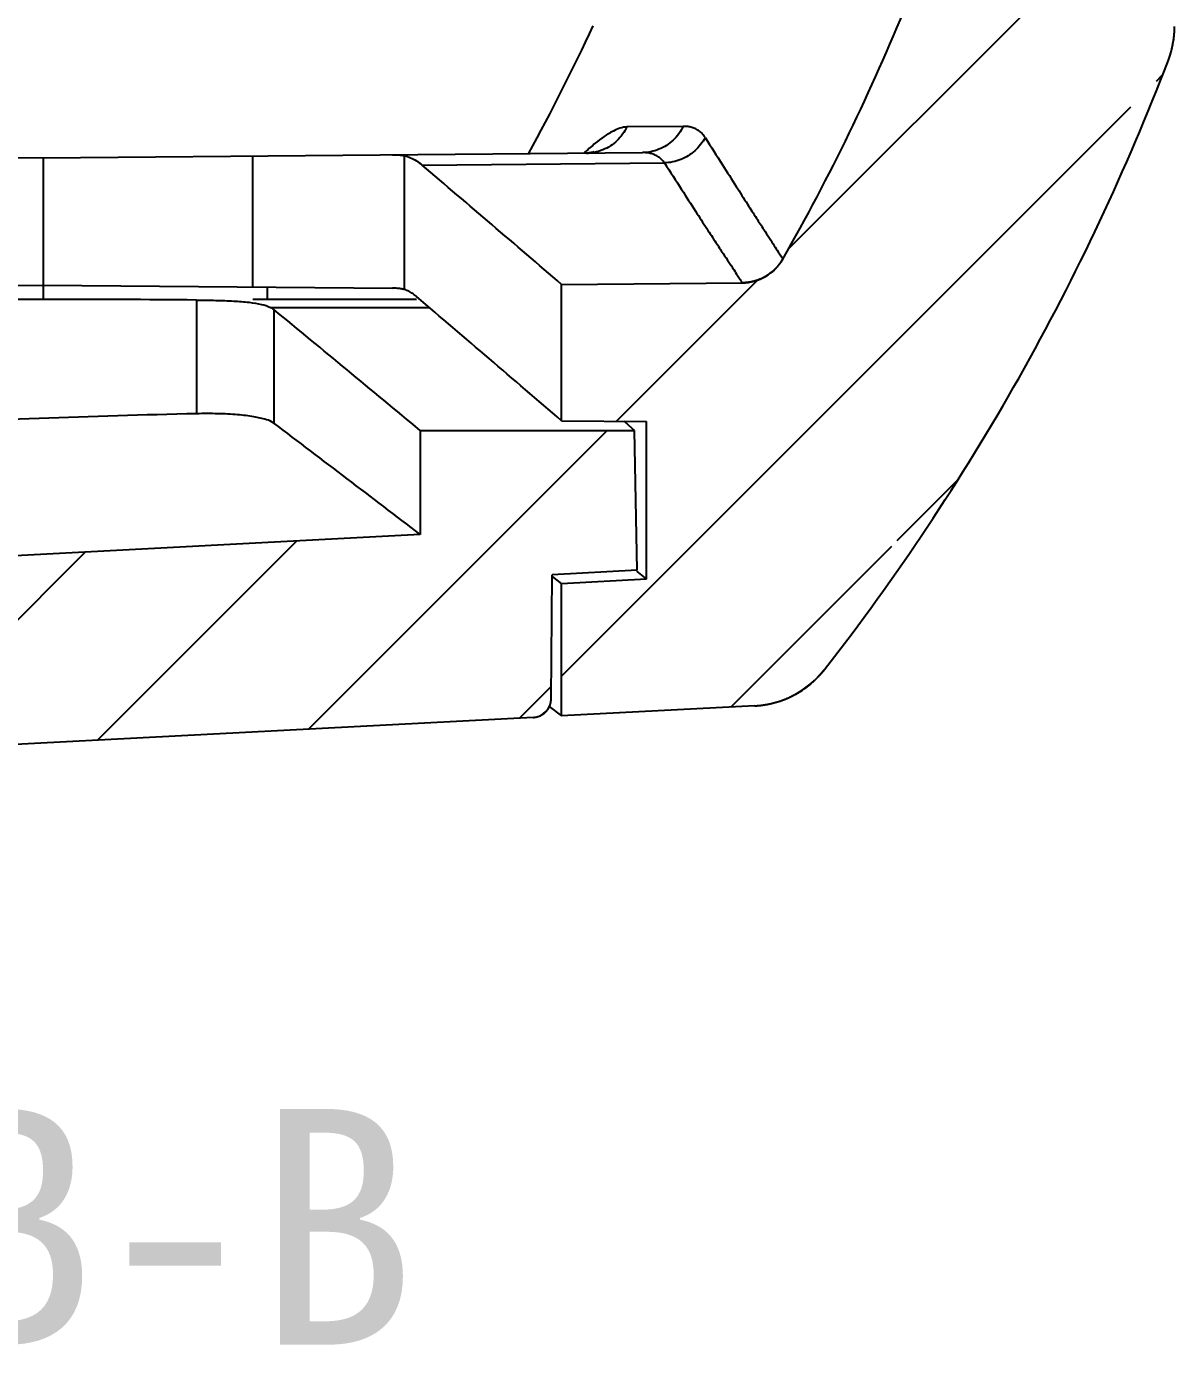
# Model space of a CAD drawing. Header units: millimetres. Extents: x 6083 to 6448, y 1315 to 1569.
# Drawn here: x 6204.9 to 6217.08, y 1402.92 to 1416.94 of the extents above; entities that cross this region are included whole.
import ezdxf
from ezdxf.enums import TextEntityAlignment as Align

# ---------------------------------------------------------------- set-up
doc = ezdxf.new("R2010")
doc.units = ezdxf.units.MM
doc.layers.add('hatch', color=56, linetype='Continuous', lineweight=9)
doc.styles.add('宋体', font='SimSun.ttf', dxfattribs={"height": 15})
pattern_1 = [(45, (5937.74419604273, 1251.767433699985), (-1.0606601718, 1.0606601718), [])]

msp = doc.modelspace()

# ---------------------------------------------------------------- hatches: boundary and pattern name
at = {"linetype": 'Continuous'}
h = msp.add_hatch(dxfattribs=at)
h.set_pattern_fill('DEFAULT__4', color=40, scale=1.5, angle=45, style=0, pattern_type=0)
h.set_pattern_definition(pattern_1)
edge = h.paths.add_edge_path()
edge.add_line((6212.63124694673, 1409.737580079685), (6210.58103034323, 1409.630132780485))
edge.add_line((6210.58103034323, 1409.630132780485), (6210.58103034323, 1411.032054064885))
edge.add_line((6211.48103034323, 1411.079221066185), (6210.58103034323, 1411.032054064885))
edge.add_line((6211.48103034323, 1411.079221066185), (6211.48103034323, 1412.751793566285))
edge.add_line((6210.58103034323, 1412.759647747285), (6211.48103034323, 1412.751793566285))
edge.add_line((6210.58103034323, 1412.759647747285), (6210.58103034323, 1414.205643292986))
edge.add_line((6210.58103034323, 1414.205643292985), (6212.49589091613, 1414.222354028085))
edge.add_spline(control_points=[(6212.92542761533, 1414.473878129185), (6212.83497863293, 1414.315919889885), (6212.67790547783, 1414.223942459386), (6212.49589091603, 1414.222354042285)], knot_values=[0, 0, 0, 0, 1, 1, 1, 1], weights=[1, 0.9115427754000001, 0.9115427754000001, 1], degree=3, periodic=0)
edge.add_arc((6193.61271535093, 1425.535579327085), 22.2562834119, 330.1973045307, 337.9738372589999)
edge.add_spline(control_points=[(6214.28103031183, 1417.376231674585), (6214.281030311829, 1417.311795437085), (6214.268727002529, 1417.248544687785), (6214.24457309283, 1417.188806782385)], knot_values=[0, 0, 0, 0, 1, 1, 1, 1], weights=[1, 0.9877347667, 0.9877347667, 1], degree=3, periodic=0)
edge.add_line((6214.28103034323, 1417.376231674585), (6214.28103034323, 1418.246205693085))
edge.add_spline(control_points=[(6214.19517543183, 1418.526354601485), (6214.25154908583, 1418.443017148885), (6214.28102983843, 1418.346819409285), (6214.28102984693, 1418.246205693085)], knot_values=[0, 0, 0, 0, 1, 1, 1, 1], weights=[1, 0.9707397476999999, 0.9707397476999999, 1], degree=3, periodic=0)
edge.add_line((6213.13312845683, 1420.096383001885), (6214.195175006729, 1418.526354313985))
edge.add_spline(control_points=[(6211.78103034323, 1424.066013495585), (6211.78103034323, 1423.930942068685), (6211.79091523193, 1423.670820606185), (6211.82892768273, 1423.310012884685), (6211.88330537093, 1422.980578002985), (6211.94685578853, 1422.685291823685), (6212.01502804323, 1422.424513676185), (6212.08502081453, 1422.193667002885), (6212.15472205933, 1421.989168561285), (6212.22277161023, 1421.807364236086), (6212.28844817563, 1421.644733407685), (6212.35154314983, 1421.497891698585), (6212.41242368183, 1421.363264949185), (6212.47098591743, 1421.239106294885), (6212.52719276583, 1421.124462715885), (6212.58101428103, 1421.018524461285), (6212.63241415243, 1420.920619556885), (6212.68137011783, 1420.830149531985), (6212.72788420403, 1420.746557050885), (6212.77198540333, 1420.669311422585), (6212.81375075313, 1420.597867240585), (6212.85324067553, 1420.531767246485), (6212.89068304023, 1420.470331337486), (6212.92651687473, 1420.412599193685), (6212.96140891533, 1420.357341516785), (6212.99497866513, 1420.304996742685), (6213.03036473733, 1420.250613422485), (6213.05975398503, 1420.206070128385), (6213.07684170203, 1420.180285318786), (6213.10582088383, 1420.136999223485), (6213.12260793103, 1420.112082355385)], knot_values=[0, 0, 0, 0, 0.0357142857, 0.0714285714, 0.1071428571, 0.1428571429, 0.1785714286, 0.2142857143, 0.25, 0.2857142857, 0.3214285714, 0.3571428571, 0.3928571429, 0.4285714286, 0.4642857143, 0.5, 0.5357142857, 0.5714285714, 0.6071428571, 0.6428571429, 0.6785714286, 0.7142857143000001, 0.75, 0.7857142856999999, 0.8214285714, 0.8571428570999999, 0.8928571429000001, 0.9285714286, 0.9642857143000001, 1, 1, 1, 1], degree=3, periodic=0)
edge.add_line((6211.78103034323, 1424.066013495585), (6211.78103034323, 1499.450061599585))
edge.add_spline(control_points=[(6213.12282145943, 1503.404309676285), (6213.10644627423, 1503.380004404985), (6213.07838017333, 1503.338099109185), (6213.06107999903, 1503.311998690485), (6213.03550831083, 1503.273290404585), (6213.00074233673, 1503.219984392785), (6212.96841281363, 1503.169709932585), (6212.93423055783, 1503.115768611885), (6212.89907463403, 1503.059351375685), (6212.86227654673, 1502.999239696886), (6212.82352541713, 1502.934695014485), (6212.78252799803, 1502.864948813785), (6212.73920059893, 1502.789519206586), (6212.69343475883, 1502.707821586385), (6212.64517520593, 1502.619291477585), (6212.59439645223, 1502.523340051485), (6212.54110362793, 1502.419344735685), (6212.48531754123, 1502.306614658786), (6212.42707538613, 1502.184347607085), (6212.36636576033, 1502.051556072585), (6212.30335402743, 1501.906816186885), (6212.23751929903, 1501.746272867586), (6212.16882900183, 1501.565985714685), (6212.09787105323, 1501.361953461686), (6212.02595230843, 1501.129986738085), (6211.95525821343, 1500.866016234485), (6211.88880063623, 1500.564750737985), (6211.83152442263, 1500.226431325685), (6211.79140137893, 1499.855236895685), (6211.78103034323, 1499.588483704485), (6211.78103034323, 1499.450061599585)], knot_values=[0, 0, 0, 0, 0.0357142857, 0.0714285714, 0.1071428571, 0.1428571429, 0.1785714286, 0.2142857143, 0.25, 0.2857142857, 0.3214285714, 0.3571428571, 0.3928571429, 0.4285714286, 0.4642857143, 0.5, 0.5357142857, 0.5714285714, 0.6071428571, 0.6428571429, 0.6785714286, 0.7142857143000001, 0.75, 0.7857142856999999, 0.8214285714, 0.8571428570999999, 0.8928571429000001, 0.9285714286, 0.9642857143000001, 1, 1, 1, 1], degree=3, periodic=0)
edge.add_line((6214.19517579543, 1504.989721946985), (6213.13312845683, 1503.419692093285))
edge.add_spline(control_points=[(6214.28103026443, 1505.269870855485), (6214.281030263328, 1505.169257126585), (6214.251549510428, 1505.073059373785), (6214.19517584933, 1504.989721910586)], knot_values=[0, 0, 0, 0, 1, 1, 1, 1], weights=[1, 0.9707397406, 0.9707397406, 1], degree=3, periodic=0)
edge.add_line((6214.28103034323, 1505.269870855485), (6214.28103034323, 1506.139842615385))
edge.add_spline(control_points=[(6214.24457313143, 1506.327267480685), (6214.26872703393, 1506.267529582985), (6214.28103033953, 1506.204278842986), (6214.28103033953, 1506.139842615386)], knot_values=[0, 0, 0, 0, 1, 1, 1, 1], weights=[1, 0.9877347704, 0.9877347704, 1], degree=3, periodic=0)
edge.add_arc((6193.61271540393, 1497.980495794785), 22.2562833526, 22.0261607051, 29.8026946924)
edge.add_spline(control_points=[(6212.49589146603, 1509.293721042485), (6212.677906036528, 1509.292132625385), (6212.83497919703, 1509.200155186885), (6212.92542817653, 1509.042196935885)], knot_values=[0, 0, 0, 0, 1, 1, 1, 1], weights=[1, 0.9115427679000001, 0.9115427679000001, 1], degree=3, periodic=0)
edge.add_line((6212.49589146613, 1509.293721062285), (6210.58103034323, 1509.310431802086))
edge.add_line((6210.58103034323, 1509.310431802086), (6210.58103034323, 1510.756427347786))
edge.add_line((6211.48103034323, 1510.764281528785), (6210.58103034323, 1510.756427347785))
edge.add_line((6211.48103034323, 1510.764281528785), (6211.48103034323, 1512.436854028885))
edge.add_line((6210.58103034323, 1512.484021030285), (6211.48103034323, 1512.436854028886))
edge.add_line((6210.58103034323, 1512.484021030285), (6210.58103034323, 1513.885942314686))
edge.add_line((6210.58103034323, 1513.885942314686), (6212.63124694673, 1513.778495015385))
edge.add_spline(control_points=[(6213.36723773603, 1513.395122296985), (6213.186164792231, 1513.627130528485), (6212.925148268631, 1513.763092305785), (6212.63124694703, 1513.778495021385)], knot_values=[0, 0, 0, 0, 1, 1, 1, 1], weights=[1, 0.9399031894, 0.9399031894, 1], degree=3, periodic=0)
edge.add_arc((6193.60652209533, 1497.980159594586), 25.0620629501, 20.9284713936, 37.9571232149)
edge.add_spline(control_points=[(6217.08103028463, 1506.575476075785), (6217.081030284631, 1506.697807985485), (6217.05883110483, 1506.818108827285), (6217.01516988803, 1506.932383908885)], knot_values=[0, 0, 0, 0, 1, 1, 1, 1], weights=[1, 0.9889313815, 0.9889313815, 1], degree=3, periodic=0)
edge.add_line((6217.08103034323, 1504.411783416185), (6217.08103034323, 1506.575476075785))
edge.add_spline(control_points=[(6216.99517592813, 1504.131634465385), (6217.051549590431, 1504.214971930285), (6217.081030343331, 1504.311169685186), (6217.08103034333, 1504.411783416185)], knot_values=[0, 0, 0, 0, 1, 1, 1, 1], weights=[1, 0.9707397395, 0.9707397395, 1], degree=3, periodic=0)
edge.add_line((6215.46162668763, 1501.864581008885), (6216.99517592813, 1504.131634465485))
edge.add_spline(control_points=[(6214.58103034323, 1499.450061599585), (6214.58103034323, 1499.550884022186), (6214.59260805163, 1499.746915041685), (6214.63566181103, 1500.026686544385), (6214.69672675343, 1500.284650633085), (6214.76711964143, 1500.513442010986), (6214.84011107973, 1500.712576526385), (6214.91275873223, 1500.887324697885), (6214.98336297693, 1501.041776272985), (6215.05188083253, 1501.180772213985), (6215.11943822313, 1501.309087630985), (6215.18686494403, 1501.429921598385), (6215.25750964083, 1501.549699439985), (6215.32579753233, 1501.659406881885), (6215.38670229673, 1501.753177571385), (6215.43331145533, 1501.822404570485), (6215.45686465693, 1501.857482549085)], knot_values=[0, 0, 0, 0, 0.0714285714, 0.1428571429, 0.2142857143, 0.2857142857, 0.3571428571, 0.4285714286, 0.5, 0.5714285714, 0.6428571429, 0.7142857143000001, 0.7857142856999999, 0.8571428570999999, 0.9285714286, 1, 1, 1, 1], degree=3, periodic=0)
edge.add_line((6214.58103034323, 1499.450061599585), (6214.58103034323, 1499.389080184885))
edge.add_spline(control_points=[(6214.48737941983, 1499.171318713085), (6214.54802325193, 1499.228784336586), (6214.581030343231, 1499.305533956686), (6214.58103034323, 1499.389080184885)], knot_values=[0, 0, 0, 0, 1, 1, 1, 1], weights=[1, 0.9457656888, 0.9457656888, 1], degree=3, periodic=0)
edge.add_line((6214.48737941983, 1499.171318713085), (6214.161277420631, 1498.862306995585))
edge.add_spline(control_points=[(6214.16127742063, 1498.862306995585), (6214.108926528529, 1498.812699697485), (6214.042651715929, 1498.784254150585), (6213.97062913093, 1498.780479606885)], knot_values=[0, 0, 0, 0, 1, 1, 1, 1], weights=[1, 0.9588775488, 0.9588775488, 1], degree=3, periodic=0)
edge.add_line((6213.58103034323, 1498.760061599585), (6213.97062913093, 1498.780479606885))
edge.add_line((6213.58103034323, 1498.760061599585), (6213.58103034323, 1424.756013495585))
edge.add_line((6213.58103034323, 1424.756013495585), (6213.97062913093, 1424.735595488286))
edge.add_spline(control_points=[(6214.16127742063, 1424.653768099585), (6214.108926528529, 1424.703375397685), (6214.042651715929, 1424.731820944485), (6213.97062913093, 1424.735595488286)], knot_values=[0, 0, 0, 0, 1, 1, 1, 1], weights=[1, 0.9588775488, 0.9588775488, 1], degree=3, periodic=0)
edge.add_line((6214.48737941983, 1424.344756381985), (6214.161277420631, 1424.653768099585))
edge.add_spline(control_points=[(6214.48737941983, 1424.344756381985), (6214.54802325193, 1424.287290758486), (6214.581030343231, 1424.210541138486), (6214.58103034323, 1424.126994910285)], knot_values=[0, 0, 0, 0, 1, 1, 1, 1], weights=[1, 0.9457656888, 0.9457656888, 1], degree=3, periodic=0)
edge.add_line((6214.58103034323, 1424.126994910285), (6214.58103034323, 1424.066013495586))
edge.add_spline(control_points=[(6215.45632748963, 1421.659392486185), (6215.43179214473, 1421.695927069286), (6215.38263670173, 1421.768959578085), (6215.31652888723, 1421.871111410886), (6215.24161350223, 1421.992595170885), (6215.16756200233, 1422.119937829485), (6215.09679583413, 1422.248992823085), (6215.02543954573, 1422.387614072785), (6214.95162758683, 1422.541844012585), (6214.87400270213, 1422.719022779285), (6214.79394186373, 1422.924983354985), (6214.71502636943, 1423.165198760685), (6214.64454602213, 1423.442362805985), (6214.59437016843, 1423.746402125785), (6214.58103034323, 1423.957535760485), (6214.58103034323, 1424.066013495585)], knot_values=[0, 0, 0, 0, 0.0769230769, 0.1538461538, 0.2307692308, 0.3076923077, 0.3846153846, 0.4615384615, 0.5384615385, 0.6153846154, 0.6923076923, 0.7692307692, 0.8461538462, 0.9230769231, 1, 1, 1, 1], degree=3, periodic=0)
edge.add_line((6216.995175041829, 1419.384441939785), (6215.461626687629, 1421.651494086185))
edge.add_spline(control_points=[(6217.08103014113, 1419.104293490785), (6217.081030133229, 1419.204907208185), (6217.051549380529, 1419.301104948885), (6216.99517572593, 1419.384442402485)], knot_values=[0, 0, 0, 0, 1, 1, 1, 1], weights=[1, 0.9707397470999999, 0.9707397470999999, 1], degree=3, periodic=0)
edge.add_line((6217.08103034323, 1416.940603335285), (6217.08103034323, 1419.104293490785))
edge.add_spline(control_points=[(6217.01517000273, 1416.583695712485), (6217.058831166531, 1416.697970732585), (6217.081030318931, 1416.818271501886), (6217.08103031893, 1416.940603335185)], knot_values=[0, 0, 0, 0, 1, 1, 1, 1], weights=[1, 0.9889313951, 0.9889313951, 1], degree=3, periodic=0)
edge.add_arc((6193.60652214973, 1425.535915464685), 25.0620628852, 322.0428767734, 339.0715383983)
edge.add_spline(control_points=[(6212.63124694703, 1409.737580073685), (6212.925148268631, 1409.752982789285), (6213.186164792231, 1409.888944566586), (6213.36723773603, 1410.120952798085)], knot_values=[0, 0, 0, 0, 1, 1, 1, 1], weights=[1, 0.9399031894, 0.9399031894, 1], degree=3, periodic=0)
h = msp.add_hatch(dxfattribs=at)
h.set_pattern_fill('DEFAULT__2', color=40, scale=1.5, angle=45, style=0, pattern_type=0)
h.set_pattern_definition(pattern_1)
edge = h.paths.add_edge_path()
edge.add_line((6202.68851067143, 1409.257645520185), (6195.88202617543, 1409.614358257385))
edge.add_spline(control_points=[(6195.69250102683, 1409.812339668085), (6195.693474556431, 1409.700784298085), (6195.77061948883, 1409.620197650785), (6195.88202621803, 1409.614359071486)], knot_values=[0, 0, 0, 0, 1, 1, 1, 1], weights=[1, 0.8189139812, 0.8189139812, 1], degree=3, periodic=0)
edge.add_line((6195.68103034433, 1411.126950521485), (6195.692502779229, 1409.812339683386))
edge.add_line((6195.68103034433, 1411.126950521485), (6194.78103034323, 1411.174117522886))
edge.add_line((6194.80692542073, 1412.657645520185), (6194.781030343231, 1411.174117522886))
edge.add_line((6194.80692542073, 1412.657645520185), (6197.08103034323, 1412.657645520185))
edge.add_line((6197.08103034323, 1412.657645520185), (6197.08103034323, 1411.554265803586))
edge.add_line((6202.79318258393, 1411.254904589685), (6197.08103034323, 1411.554265803585))
edge.add_spline(control_points=[(6202.79318258393, 1411.254904589685), (6202.98499334653, 1411.244852213586), (6203.177067339931, 1411.244852213586), (6203.36887810253, 1411.254904589685)], knot_values=[0, 0, 0, 0, 1, 1, 1, 1], weights=[1, 0.9990863565000001, 0.9990863565000001, 1], degree=3, periodic=0)
edge.add_line((6209.08103034323, 1411.554265803585), (6203.36887810253, 1411.254904589685))
edge.add_line((6209.08103034323, 1412.657645520185), (6209.08103034323, 1411.554265803586))
edge.add_line((6209.08103034323, 1412.657645520185), (6211.35513526573, 1412.657645520185))
edge.add_line((6211.38103034323, 1411.174117522885), (6211.35513526573, 1412.657645520185))
edge.add_line((6211.38103034323, 1411.174117522885), (6210.48103034243, 1411.126950521485))
edge.add_line((6210.46955790283, 1409.812339151785), (6210.48103034243, 1411.126950521485))
edge.add_spline(control_points=[(6210.28003403983, 1409.614358540785), (6210.39144077053, 1409.620197120186), (6210.46858570363, 1409.700783768786), (6210.46955923243, 1409.812339140185)], knot_values=[0, 0, 0, 0, 1, 1, 1, 1], weights=[1, 0.8189139795, 0.8189139795, 1], degree=3, periodic=0)
edge.add_line((6210.28003405593, 1409.614358233486), (6203.47355001503, 1409.257645520186))
edge.add_spline(control_points=[(6202.68851067143, 1409.257645520185), (6202.95007080233, 1409.243937734585), (6203.21198988413, 1409.243937734585), (6203.47355001503, 1409.257645520185)], knot_values=[0, 0, 0, 0, 1, 1, 1, 1], weights=[1, 0.9990863565000001, 0.9990863565000001, 1], degree=3, periodic=0)

# ---------------------------------------------------------------- linework, layer by layer
at = {"color": 7, "linetype": 'Continuous'}
for p, q in [((6211.87010727293, 1415.881398734485), (6211.27320119443, 1415.874585833085)), ((6197.37383858423, 1415.614626674385), (6205.08103034323, 1415.547367030885)), ((6205.08103034323, 1415.547367030885), (6211.43812321603, 1415.602844539885)), ((6207.30484005513, 1414.177960137485), (6207.30484005513, 1415.566773924185)), ((6208.91569416493, 1414.150026428385), (6208.91569416493, 1415.569970667785)), ((6205.08103034323, 1415.547367030885), (6205.08103034323, 1414.047367030885)), ((6209.10034860583, 1415.471145392085), (6211.67086991693, 1415.493196197785)), ((6197.37383858423, 1414.130107387286), (6205.08103034323, 1414.197367030886)), ((6205.08103034323, 1414.197367030886), (6208.78822210223, 1414.165014858485)), ((6207.45689720473, 1414.176633154885), (6207.45689720473, 1414.047367030885)), ((6210.58103034323, 1414.205643292985), (6212.49589091613, 1414.222354028085)), ((6210.58103034323, 1414.205643292985), (6212.49589091613, 1414.222354028085)), ((6210.58103034323, 1412.759647747285), (6210.58103034323, 1414.205643292985)), ((6210.58103034323, 1412.759647747285), (6210.58103034323, 1414.205643292985)), ((6206.70857122883, 1414.039665409186), (6206.70857122883, 1412.834317752285)), ((6207.30484005513, 1414.047367030885), (6209.04312829373, 1414.047367030885)), ((6207.49223086303, 1413.962212935585), (6209.17582060253, 1413.962212935585)), ((6207.52977862603, 1413.938601327185), (6207.52977862603, 1412.734090735985)), ((6210.58103034323, 1412.759647747285), (6211.48103034323, 1412.751793566285)), ((6210.58103034323, 1412.759647747285), (6211.48103034323, 1412.751793566285)), ((6211.29427970933, 1412.709818609885), (6211.24290168013, 1412.753875261885)), ((6211.48103034323, 1411.079221066185), (6211.48103034323, 1412.751793566285)), ((6211.48103034323, 1411.079221066185), (6211.48103034323, 1412.751793566285)), ((6209.08103034323, 1412.657645520185), (6209.08103034323, 1411.554265803585)), ((6209.08103034323, 1412.657645520185), (6211.35513526573, 1412.657645520185)), ((6209.08103034323, 1412.657645520185), (6211.35513526573, 1412.657645520185)), ((6209.08103034323, 1412.657645520185), (6209.08103034323, 1411.554265803585)), ((6211.35513526573, 1412.657645520185), (6211.29427970933, 1412.709818609885)), ((6211.38103034323, 1411.174117522885), (6211.35513526573, 1412.657645520185)), ((6211.38103034323, 1411.174117522885), (6211.35513526573, 1412.657645520185)), ((6209.08103034323, 1411.554265803585), (6203.36887810253, 1411.254904589685)), ((6209.08103034323, 1411.554265803585), (6203.36887810253, 1411.254904589685)), ((6210.46955790283, 1409.812339151785), (6210.48103034243, 1411.126950521485)), ((6210.46955790283, 1409.812339151785), (6210.48103034243, 1411.126950521485)), ((6210.48089208973, 1411.109988065786), (6210.58103034323, 1411.032054064885)), ((6211.38103034323, 1411.174117522885), (6210.48103034243, 1411.126950521485)), ((6211.38103034323, 1411.174117522885), (6210.48103034243, 1411.126950521485)), ((6211.48103034323, 1411.079221066185), (6210.58103034323, 1411.032054064885)), ((6211.48103034323, 1411.079221066185), (6210.58103034323, 1411.032054064885)), ((6211.37331661653, 1411.164344101685), (6211.48103034323, 1411.079221066185)), ((6210.58103034323, 1409.630132780485), (6210.58103034323, 1411.032054064885)), ((6210.58103034323, 1409.630132780485), (6210.58103034323, 1411.032054064885)), ((6210.44952132513, 1409.730545485285), (6210.58103034323, 1409.630132780485)), ((6212.63124694673, 1409.737580079685), (6210.58103034323, 1409.630132780485)), ((6212.63124694673, 1409.737580079685), (6210.58103034323, 1409.630132780485)), ((6210.28003405593, 1409.614358233486), (6203.47355001503, 1409.257645520185)), ((6210.28003405593, 1409.614358233486), (6203.47355001503, 1409.257645520185))]:
    msp.add_line(p, q, dxfattribs=at)
msp.add_lwpolyline([(6210.92434138733, 1415.609931790485), (6210.91492517833, 1415.606903533985), (6210.84491335503, 1415.597617021585)], dxfattribs=at)
for centre, radius, start, end in [((6193.61271535093, 1425.535579327085), 22.2562834119, 330.1973045306879, 337.9738372589938), ((6193.61271535093, 1425.535579327085), 22.2562834119, 330.1973045306879, 337.9738372589938), ((6190.26550802143, 1426.535132548085), 22.7672473232, 331.2705293676934, 335.0939541521048), ((6216.08103031923, 1416.940603335185), 0.9999999998000001, 339.0895964464041, 0), ((6193.60652214973, 1425.535915464685), 25.0620628852, 322.0428767734172, 339.0715383982921), ((6193.60652214973, 1425.535915464685), 25.0620628852, 322.0428767734172, 339.0715383982921), ((6212.79833309953, 1413.448143066785), 2.923375494, 132.2656156567186, 132.5790138008099), ((6212.63324364073, 1413.630861486385), 2.6771236184, 130.8484559760102, 132.2809973760877), ((6210.84104506773, 1416.063110979985), 0.4655097592, 270.5456515808906, 280.4070588931098), ((5799.61232649913, 934.8568552528855), 631.4036237897, 49.39193174909261, 49.56868176998324), ((6212.49152764823, 1414.722335003785), 0.4999999999, 270.5000000000176, 330.2039755183897), ((5787.95325425893, 920.4341134422855), 648.8441021130001, 49.35616747950522, 49.53490615349326), ((5875.02760348543, 1009.695832635285), 523.4213550444, 50.34142990211804, 50.56164667211259), ((6209.50817162103, 1292.317738894885), 120.5490859961, 91.33074174788415, 92.91920782951928), ((5988.67252427673, 1123.368830180685), 362.809530751, 52.5907033007794, 52.89848517078753), ((6212.57891099073, 1410.736209608585), 1.0000000001, 272.9999999997966, 322.02941704129), ((6210.26956684863, 1409.814084446885), 0.1999999992, 273.0000000021972, 359.5000001146946)]:
    msp.add_arc(centre, radius, start, end, dxfattribs=at)
for points, start_tangent, end_tangent in [([(6217.01517000273, 1416.583695712485), (6217.01915976013, 1416.594318551385), (6217.02303243163, 1416.604996392985), (6217.02678693033, 1416.615727309485), (6217.03042221143, 1416.626509345485), (6217.03393727353, 1416.637340518686), (6217.03733115873, 1416.648218821485), (6217.04060295393, 1416.659142222185), (6217.04375179163, 1416.670108665985), (6217.04677685013, 1416.681116076486), (6217.04967735483, 1416.692162356786), (6217.05245257843, 1416.703245390985), (6217.05510184163, 1416.714363045485), (6217.05762451353, 1416.725513170185), (6217.06002001243, 1416.736693600185), (6217.06228780593, 1416.747902156785), (6217.06442741163, 1416.759136649285), (6217.06643839703, 1416.770394876085), (6217.06832038043, 1416.781674626385), (6217.07007303053, 1416.792973681585), (6217.07169606713, 1416.804289816385), (6217.07318926093, 1416.815620800885), (6217.07455243383, 1416.826964401385), (6217.07578545883, 1416.838318382385), (6217.07688826033, 1416.849680507785), (6217.07786081353, 1416.861048542385), (6217.07870314473, 1416.872420253085), (6217.07941533103, 1416.883793410985), (6217.07999750043, 1416.895165792085), (6217.08044983083, 1416.906535179285), (6217.08077255053, 1416.917899363486), (6217.08096593743, 1416.929256145085), (6217.08103031893, 1416.940603335185)], (0.3569076228514002, 0.9341396837467955), (-2.755326672675151e-10, 1)), ([(6211.27320119443, 1415.874585833085), (6211.12978702683, 1415.831985522885), (6210.93795653053, 1415.702636209185), (6210.88224263203, 1415.655950703085)], (-0.9999385294708479, -0.01108770849536506), (-0.7566293134190735, -0.6538440808594826)), ([(6211.27318175843, 1415.874595862885), (6211.16738418723, 1415.728983522685)], (-0.4330260812074576, -0.9013813915286428), (-0.7245791736071003, -0.6891915707369408)), ([(6211.87010744003, 1415.881398649585), (6211.76350774693, 1415.735002671785), (6211.61279154653, 1415.637817198085), (6211.43812294943, 1415.602844537585)], (-0.4328701521254067, -0.9014562836870834), (-0.9999619267908081, -0.008726108457666215)), ([(6212.10377103613, 1415.761317815885), (6212.07473847923, 1415.799562446585), (6212.04153938073, 1415.830095881985), (6212.00428857973, 1415.853310050685), (6211.96321705633, 1415.869433080885), (6211.91844983903, 1415.878724271685), (6211.87010727293, 1415.881398734485)], (-0.5368580302412016, 0.8436725996294635), (-0.9999354298524107, -0.01136380771901789)), ([(6211.16738418723, 1415.728983522685), (6211.01820516653, 1415.632377742586), (6210.92513490003, 1415.605259217985)], (-0.7245791737365362, -0.6891915706008588), (-0.9836487164066642, -0.1800977587631843)), ([(6212.10377104103, 1415.761317813385), (6211.99431912623, 1415.622590268685), (6211.84371716123, 1415.529313318985), (6211.67087010743, 1415.493195955785)], (-0.4730241303578099, -0.8810494719930533), (-0.9995368711800012, -0.03043095712746925)), ([(6212.10377103613, 1415.761317815885), (6212.28568747873, 1415.474895435585), (6212.43283022373, 1415.242712342785), (6212.55148424403, 1415.056036955785), (6212.64736907823, 1414.906771810385), (6212.72395266893, 1414.788727154885), (6212.78520140453, 1414.694241826585), (6212.83584336813, 1414.615167295385), (6212.87563702183, 1414.552247645185), (6212.90374815353, 1414.507851731785), (6212.92014794143, 1414.482130479785), (6212.92542884183, 1414.473877426885)], (0.536856243131158, -0.8436737368266828), (0.5392777250190641, -0.8421279803558737)), ([(6208.78822210223, 1415.579719203186), (6208.83917325503, 1415.579005452085), (6208.88168726373, 1415.575799588985), (6208.91569416493, 1415.569970667785)], (0.9999619230639495, 0.008726535523809522), (0.972083697458556, -0.2346343647791232)), ([(6208.91569416493, 1415.569970667785), (6208.97887528053, 1415.548667601485), (6209.04045372713, 1415.515691069485), (6209.10034860583, 1415.471145392085)], (0.9720836974712269, -0.234634364726628), (0.7611987589419908, -0.6485186577001258)), ([(6211.67086991693, 1415.493196197785), (6211.64178793233, 1415.528042910385), (6211.60862593993, 1415.555880190385), (6211.57149476913, 1415.577064067185), (6211.53062079263, 1415.591801997085), (6211.48612472363, 1415.600330215686), (6211.43812321853, 1415.602844539885)], (-0.574009205981299, 0.8188488452997409), (-0.9999619201916833, -0.008726864646688311)), ([(6211.67086995613, 1415.493196198085), (6211.85344182783, 1415.210394045786), (6212.00119619953, 1414.981127810685), (6212.12037853523, 1414.796863566085), (6212.21669840583, 1414.649560258585), (6212.29358453593, 1414.533123999885), (6212.35510241973, 1414.439870147385), (6212.40593086763, 1414.361867912885), (6212.44593392883, 1414.299731793385), (6212.47413008843, 1414.255919464485), (6212.49059575583, 1414.230507144385), (6212.49589091613, 1414.222354028085)], (0.543032550003548, -0.8397116467196606), (0.5447697649739192, -0.8385856564300755)), ([(6212.92542761533, 1414.473878129185), (6212.92150235773, 1414.467145370185), (6212.91745614163, 1414.460447779085), (6212.91328910733, 1414.453788412685), (6212.90900149283, 1414.447170345785), (6212.90459363553, 1414.440596667585), (6212.90006597323, 1414.434070477885), (6212.89541904593, 1414.427594883085), (6212.89065349643, 1414.421172992185), (6212.88577007133, 1414.414807912685), (6212.88076962203, 1414.408502746385), (6212.87565310493, 1414.402260585086), (6212.87042158173, 1414.396084506285), (6212.86507621983, 1414.389977568786), (6212.85961829183, 1414.383942808285), (6212.85404917563, 1414.377983232985), (6212.84837035333, 1414.372101818985), (6212.84258341103, 1414.366301506285), (6212.83669003723, 1414.360585193685), (6212.83069202223, 1414.354955734686), (6212.82459125623, 1414.349415933485), (6212.81838972783, 1414.343968540085), (6212.81208952203, 1414.338616246085), (6212.80569281843, 1414.333361681086), (6212.79920188843, 1414.328207407885), (6212.79261909313, 1414.323155918985), (6212.78594688013, 1414.318209632385), (6212.77918778123, 1414.313370888285), (6212.77234440863, 1414.308641944885), (6212.76541945193, 1414.304024975485), (6212.75841567473, 1414.299522064985), (6212.75133591083, 1414.295135206685), (6212.74418306043, 1414.290866299685), (6212.73696008623, 1414.286717145685), (6212.72967000923, 1414.282689446685), (6212.72231590453, 1414.278784802985), (6212.71490089743, 1414.275004710285), (6212.70742815823, 1414.271350558685), (6212.69990089843, 1414.267823630385), (6212.69232236573, 1414.264425098485), (6212.68469583973, 1414.261156025885), (6212.67702462703, 1414.258017363785), (6212.66931205653, 1414.255009951885), (6212.66156147473, 1414.252134516986), (6212.65377624143, 1414.249391673186), (6212.64595972423, 1414.246781921785), (6212.63811529463, 1414.244305651285), (6212.63024632283, 1414.241963138185), (6212.62235617353, 1414.239754547385), (6212.61444820113, 1414.237679933085), (6212.60652574553, 1414.235739239785), (6212.59859212743, 1414.233932303986), (6212.59065064473, 1414.232258855086), (6212.58270456733, 1414.230718517785), (6212.57475713423, 1414.229310813085), (6212.56681154883, 1414.228035161385), (6212.55887097543, 1414.226890883585), (6212.55093853573, 1414.225877204585), (6212.54301730503, 1414.224993254885), (6212.53511030953, 1414.224238073885), (6212.52722052223, 1414.223610612285), (6212.51935086093, 1414.223109735285), (6212.51150418463, 1414.222734225285), (6212.50368329153, 1414.222482785385), (6212.49589091603, 1414.222354042285)], (-0.4969137491813108, -0.8677999342443935), (-0.9999619230636291, -0.008726535560501993)), ([(6208.88174064153, 1414.158142745385), (6208.83924458473, 1414.163086092385), (6208.78822210223, 1414.165014858485)], (-0.9858747365329092, 0.1674843391668815), (-0.9999619230614444, 0.008726535810850235)), ([(6208.91569416493, 1414.150026428385), (6208.88174064153, 1414.158142745385)], (-0.950061688546229, 0.3120621539961048), (-0.9858747363282172, 0.1674843403717748)), ([(6206.70857122883, 1414.039665409186), (6205.12850594563, 1414.046642642285), (6203.52830121103, 1414.047367030885)], (-0.9999623162115783, 0.00868136836999249), (-1, 0)), ([(6206.70857122883, 1414.039665409186), (6206.91418386133, 1414.036301577285), (6207.10368779763, 1414.028849763885), (6207.26658574363, 1414.015497679085)], (0.9999623162119665, -0.008681368325291624), (0.993461728766684, -0.1141656405224957)), ([(6207.26658574363, 1414.015497679085), (6207.39835567733, 1413.993891051485)], (0.9934617287573735, -0.1141656406035157), (0.9746232803229731, -0.2238514271843883)), ([(6209.04312829373, 1414.075670477385), (6209.00149341003, 1414.107375834885), (6208.95899977933, 1414.132179615385), (6208.91569416493, 1414.150026428385)], (-0.7608167862032642, 0.6489667309125612), (-0.95006168870251, 0.3120621535203131)), ([(6207.39835567733, 1413.993891051485), (6207.49223086303, 1413.962212935585)], (0.9746232803758796, -0.2238514269540393), (0.8922736437796318, -0.4514950106216221)), ([(6207.49223086303, 1413.962212935585), (6207.51310233273, 1413.950497408285), (6207.52977862603, 1413.938601327185)], (0.8922736440223351, -0.4514950101419762), (0.7723277174388226, -0.6352242886380672)), ([(6207.52977862603, 1412.734090735985), (6207.44951579713, 1412.771312563785), (6207.31724216763, 1412.801767929886), (6207.14413664193, 1412.823001393585), (6206.93594195773, 1412.834202399486), (6206.70857122883, 1412.834317752285)], (-0.7975959679595982, 0.6031920688260014), (-0.9997290944469353, -0.02327525974744445)), ([(6212.63124694703, 1409.737580073685), (6212.64420894613, 1409.738343797385), (6212.65719540823, 1409.739278542685), (6212.67020307443, 1409.740385449585), (6212.68322863973, 1409.741665578185), (6212.69626875543, 1409.743119907085), (6212.70932003143, 1409.744749330885), (6212.72237903863, 1409.746554658885), (6212.73544231203, 1409.748536613286), (6212.74850635303, 1409.750695827185), (6212.76156763233, 1409.753032843485), (6212.77462259283, 1409.755548112985), (6212.78766765243, 1409.758241993385), (6212.80069920713, 1409.761114747885), (6212.81371363433, 1409.764166544285), (6212.82670729543, 1409.767397453586), (6212.83967653943, 1409.770807449485), (6212.85261770613, 1409.774396407285), (6212.86552712923, 1409.778164103685), (6212.87840113973, 1409.782110215986), (6212.89123606933, 1409.786234321786), (6212.90402825363, 1409.790535898685), (6212.91677403583, 1409.795014324385), (6212.92946976963, 1409.799668876485), (6212.94211182313, 1409.804498733085), (6212.95469658203, 1409.809502972385), (6212.96722045293, 1409.814680573885), (6212.97967986693, 1409.820030418585), (6212.99207128263, 1409.825551289885), (6213.00439119003, 1409.831241874185), (6213.01663611323, 1409.837100762385), (6213.02880261413, 1409.843126450385), (6213.04088729523, 1409.849317340985), (6213.05288680333, 1409.855671744985), (6213.06479783223, 1409.862187882585), (6213.07661712583, 1409.868863885485), (6213.08834148103, 1409.875697798185), (6213.09996775093, 1409.882687580185), (6213.11149284723, 1409.889831107985), (6213.12291374343, 1409.897126176885), (6213.13422747683, 1409.904570503885), (6213.14543115163, 1409.912161729185), (6213.15652194113, 1409.919897419386), (6213.16749708983, 1409.927775069385), (6213.17835391613, 1409.935792105385), (6213.18908981403, 1409.943945887485), (6213.19970225533, 1409.952233712185), (6213.21018879123, 1409.960652815785), (6213.22054705453, 1409.969200376585), (6213.23077476073, 1409.977873518385), (6213.24086970983, 1409.986669313185), (6213.25082978773, 1409.995584784185), (6213.26065296723, 1410.004616909185), (6213.27033730933, 1410.013762623485), (6213.27988096403, 1410.023018822885), (6213.28928217153, 1410.032382367185), (6213.29853926233, 1410.041850082886), (6213.30765065853, 1410.051418766986), (6213.31661487373, 1410.061085189485), (6213.32543051363, 1410.070846097185), (6213.33409627593, 1410.080698216385), (6213.34261095093, 1410.090638256185), (6213.35097342103, 1410.100662911686), (6213.35918266073, 1410.110768866885), (6213.36723773603, 1410.120952798085)], (0.9986295347567048, 0.05233595620228662), (0.6152568104362247, 0.7883267452090179)), ([(6210.28003403983, 1409.614358540785), (6210.28432587633, 1409.614629763385), (6210.28864653343, 1409.614996613785), (6210.29299320403, 1409.615461171485), (6210.29736294623, 1409.616025423785), (6210.30175268553, 1409.616691256585), (6210.30615921853, 1409.617460444985), (6210.31057921643, 1409.618334643985), (6210.31500923023, 1409.619315379485), (6210.31944569583, 1409.620404039385), (6210.32388494033, 1409.621601864385), (6210.32832318893, 1409.622909939885), (6210.33275657243, 1409.624329187486), (6210.33718113563, 1409.625860357385), (6210.34159284633, 1409.627504020985), (6210.34598760493, 1409.629260563985), (6210.35036125443, 1409.631130180386), (6210.35470959193, 1409.633112866485), (6210.35902837943, 1409.635208416685), (6210.36331335583, 1409.637416419085), (6210.36756024953, 1409.639736251985), (6210.37176479053, 1409.642167081985), (6210.37592272383, 1409.644707862185), (6210.38002982273, 1409.647357331485), (6210.38408190143, 1409.650114015585), (6210.38807482893, 1409.652976227786), (6210.39200454233, 1409.655942071685), (6210.39586705983, 1409.659009444685), (6210.39965849393, 1409.662176041885), (6210.40337506373, 1409.665439362085), (6210.40701310793, 1409.668796713585), (6210.41056909623, 1409.672245221585), (6210.41403964053, 1409.675781836485), (6210.41742150643, 1409.679403342685), (6210.42071162213, 1409.683106368185), (6210.42390708883, 1409.686887395385), (6210.42700518853, 1409.690742771985), (6210.43000339183, 1409.694668722385), (6210.43289936473, 1409.698661360585), (6210.43569097413, 1409.702716702085), (6210.43837629313, 1409.706830677186), (6210.44095360423, 1409.710999144085), (6210.44342140273, 1409.715217902085), (6210.44577839803, 1409.719482705385), (6210.44802351493, 1409.723789275885), (6210.45015589303, 1409.728133317085), (6210.45217488583, 1409.732510526885), (6210.45408005863, 1409.736916610485), (6210.45587118593, 1409.741347292885), (6210.45754824683, 1409.745798331185), (6210.45911142133, 1409.750265526185), (6210.46056108433, 1409.754744733586), (6210.46189780023, 1409.759231874285), (6210.46312231553, 1409.763722944885), (6210.46423555233, 1409.768214026785), (6210.46523860023, 1409.772701294485), (6210.46613270793, 1409.777181024185), (6210.46691927553, 1409.781649600685), (6210.46759984483, 1409.786103523785), (6210.46817609083, 1409.790539414185), (6210.46864981223, 1409.794954018686), (6210.46902292203, 1409.799344214185), (6210.46929743843, 1409.803707011485), (6210.46947547523, 1409.808039557985), (6210.46955923243, 1409.812339140185)], (0.9986295347461835, 0.05233595640304205), (0.008726533427353795, 0.999961923082245))]:
    msp.add_spline(points, degree=3, dxfattribs=dict(at, start_tangent=start_tangent, end_tangent=end_tangent))

# ---------------------------------------------------------------- texts
at = {"layer": 'hatch', "color": 6, "style": '宋体'}
msp.add_text('SEC B-B', height=2.5, dxfattribs=at).set_placement((6203.08103034323, 1404.21326398094), align=Align.MIDDLE)

doc.saveas('drawing.dxf')
